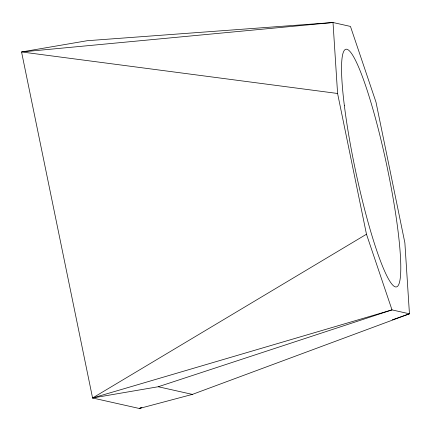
<?xml version="1.0" encoding="UTF-8"?>
<svg xmlns="http://www.w3.org/2000/svg" width="431" height="431" viewBox="0 0 431 431"><rect width="100%" height="100%" fill="white"/><g stroke="black" fill="none" stroke-linecap="round" stroke-linejoin="round"><path stroke-width="0.65" d="M140.49 407.774L139.348 408.486L92.579 397.985L21.55 51.957L87.218 40.713L333.012 22.514L350.457 26.431L375.983 102.093L404.876 242.852L409.45 313.811L192.366 394.397L139.348 408.486L141.885 407.597M392.329 319.813L409.45 313.811L392 309.894L158.247 386.742L92.579 397.985L366.479 234.232L337.586 93.479L333.012 22.514L21.55 51.957L337.586 93.479M92.579 397.985L392 309.894L366.479 234.232M158.247 386.742L192.366 394.397M344.347 105.482A121.456 15.823 78 0 0 395.61 286.927A121.456 15.823 78 0 0 373.736 112.076A121.456 15.823 78 0 0 344.347 105.482"/></g></svg>
